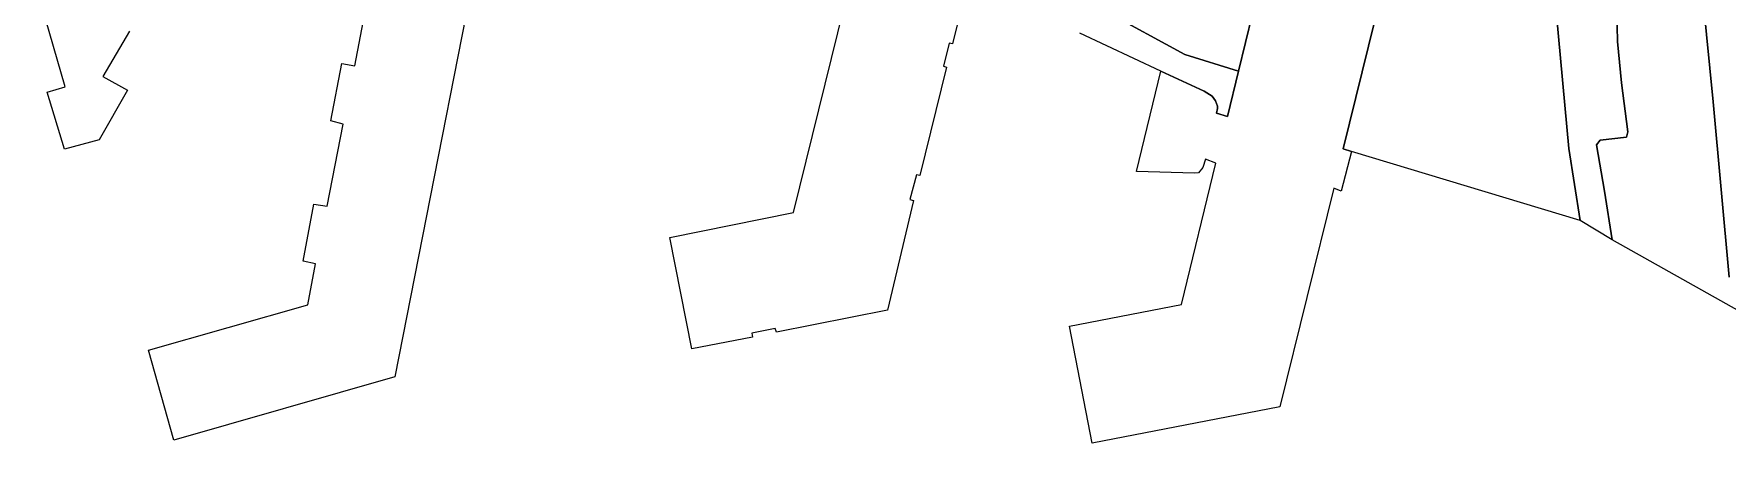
# Model space of a CAD drawing. Header units: metres. Extents: x 112942 to 118371, y 496117 to 499046.
# Drawn here: x 115543.9 to 115699.1, y 497399.6 to 497437.1 of the extents above; entities that cross this region are included whole.
import ezdxf

# ---------------------------------------------------------------- set-up
doc = ezdxf.new("R2010")
doc.units = ezdxf.units.M
doc.layers.add('B-WE-OG-TOPOKAART-G', color=253, linetype='Continuous', lineweight=18)

msp = doc.modelspace()

# ---------------------------------------------------------------- linework, layer by layer
at = {"layer": 'B-WE-OG-TOPOKAART-G'}
for points, elevation in [([(115671.479, 497457.19), (115663.935, 497426.573), (115664.691, 497426.347), (115664.691, 497426.347), (115663.751, 497422.685), (115663.061, 497422.966), (115658.125, 497402.914), (115640.904, 497399.593), (115638.844, 497410.327), (115649.086, 497412.303), (115652.234, 497425.264), (115651.312, 497425.618), (115651.062, 497424.881), (115650.659, 497424.372), (115650.292, 497424.341), (115644.96, 497424.506), (115647.204, 497433.704), (115651.17, 497431.86), (115651.898, 497431.392), (115652.232, 497430.965), (115652.399, 497430.487), (115652.402, 497430.28), (115652.307, 497429.852), (115653.323, 497429.531), (115654.339, 497433.704), (115660.746, 497460.011)], -0.293), ([(115586.722, 497455.265), (115576.982, 497405.659), (115556.707, 497399.857), (115554.378, 497408.129), (115568.983, 497412.282), (115569.696, 497416.028), (115568.569, 497416.285), (115569.544, 497421.503), (115570.781, 497421.312), (115572.243, 497428.849), (115571.096, 497429.156), (115572.118, 497434.387), (115573.29, 497434.186), (115574.74, 497441.738)], -0.287), ([(115552.635, 497437.363), (115550.201, 497433.216), (115552.468, 497431.944), (115549.853, 497427.417), (115546.697, 497426.539), (115545.085, 497431.785), (115546.761, 497432.277), (115543.876, 497442.237)], -0.293)]:
    msp.add_lwpolyline(points, dxfattribs=dict(at, elevation=elevation))
for points in [[(115685.657, 497419.992, -0.137), (115664.691, 497426.347, -0.293), (115663.935, 497426.573, -0.293), (115671.479, 497457.19, -0.293), (115660.746, 497460.011, -0.293), (115654.339, 497433.704, -0.293), (115649.406, 497435.214, -0.317), (115642.091, 497439.188, -0.297), (115649.031, 497466.432, -0.147), (115661.899, 497462.258, -0.097), (115682.58, 497455.554, -0.007), (115683.471, 497438.857, -0.183), (115684.61, 497426.61, -0.113), (115685.657, 497419.992, -0.137)], [(115700.071, 497449.452, -0.18), (115698.745, 497448.508, -0.159), (115697.782, 497447.379, -0.18), (115697.086, 497446.198, -0.18), (115696.685, 497444.796, -0.18), (115696.625, 497443.253, -0.162), (115697.833, 497430.886, -0.206), (115699.329, 497414.822, -0.342)], [(115699.329, 497414.822, -0.342), (115697.833, 497430.886, -0.206), (115696.625, 497443.253, -0.162), (115696.685, 497444.796, -0.18), (115697.086, 497446.198, -0.18), (115697.782, 497447.379, -0.18), (115698.745, 497448.508, -0.159), (115700.071, 497449.452, -0.18)], [(115629.137, 497440.434, -0.287), (115628.102, 497436.203, -0.287), (115627.803, 497436.257, -0.287), (115627.288, 497434.156, -0.287), (115627.555, 497434.054, -0.287), (115625.11, 497424.136, -0.287), (115624.792, 497424.199, -0.287), (115624.199, 497421.942, -0.287), (115624.539, 497421.849, -0.287), (115622.132, 497411.788, -0.287), (115611.972, 497409.753, -0.287), (115611.859, 497410.093, -0.287), (115609.702, 497409.661, -0.287), (115609.775, 497409.323, -0.287), (115604.209, 497408.231, -0.287), (115602.176, 497418.439, -0.287), (115613.535, 497420.729, -0.287), (115619.344, 497444.31, -0.287)], [(115703.778, 497409.711, -0.25), (115688.602, 497418.22, -0.284), (115687.889, 497422.704, -0.293), (115687.156, 497426.938, -0.243), (115687.48, 497427.378, -0.243), (115689.89, 497427.644, -0.22), (115690.036, 497428.147, -0.22), (115689.452, 497432.631, -0.235), (115689.085, 497436.415, -0.235), (115688.947, 497442.058, -0.214)], [(115688.947, 497442.058, -0.214), (115689.085, 497436.415, -0.235), (115689.452, 497432.631, -0.235), (115690.036, 497428.147, -0.22), (115689.89, 497427.644, -0.22), (115687.48, 497427.378, -0.243), (115687.156, 497426.938, -0.243), (115687.889, 497422.704, -0.293), (115688.602, 497418.22, -0.284)], [(115642.091, 497439.188, -0.297), (115649.406, 497435.214, -0.317), (115654.339, 497433.704, -0.293), (115653.323, 497429.531, -0.293), (115652.307, 497429.852, -0.293), (115652.402, 497430.28, -0.293), (115652.399, 497430.487, -0.293), (115652.232, 497430.965, -0.293), (115651.898, 497431.392, -0.293), (115651.17, 497431.86, -0.293), (115647.204, 497433.704, -0.293), (115639.784, 497437.179, -0.386)], [(115688.602, 497418.22, -0.284), (115685.657, 497419.992, -0.137), (115684.61, 497426.61, -0.113), (115683.471, 497438.857, -0.183)]]:
    msp.add_polyline3d(points, dxfattribs=at)

doc.saveas('drawing.dxf')
